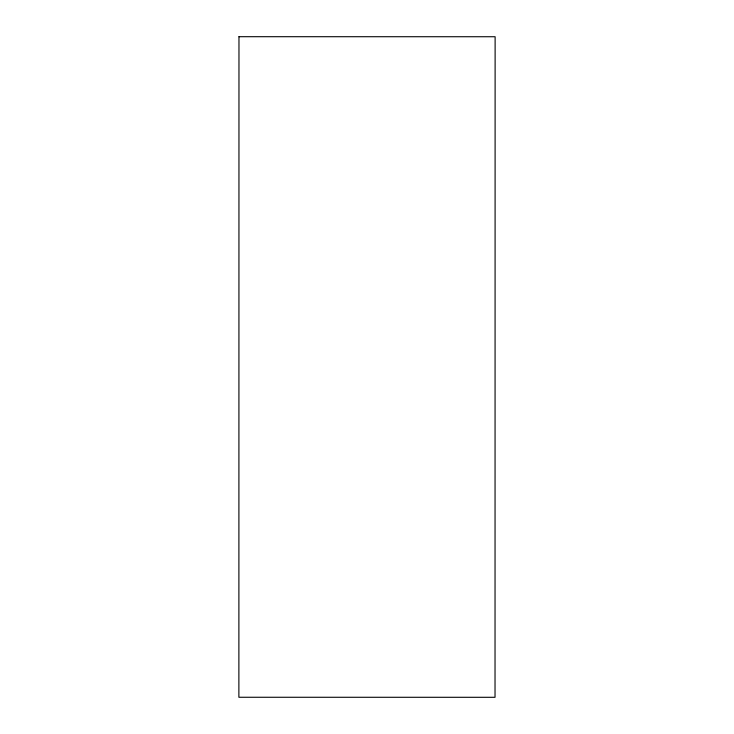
<?xml version="1.0" encoding="UTF-8"?>
<svg xmlns="http://www.w3.org/2000/svg" width="734" height="734" viewBox="0 0 734 734"><rect width="100%" height="100%" fill="white"/><g stroke="black" fill="none" stroke-linecap="round" stroke-linejoin="round"><path stroke-width="1.1" d="M238.972 36.7L238.88 697.263L495.028 697.3L495.12 36.737L238.972 36.7"/></g></svg>
